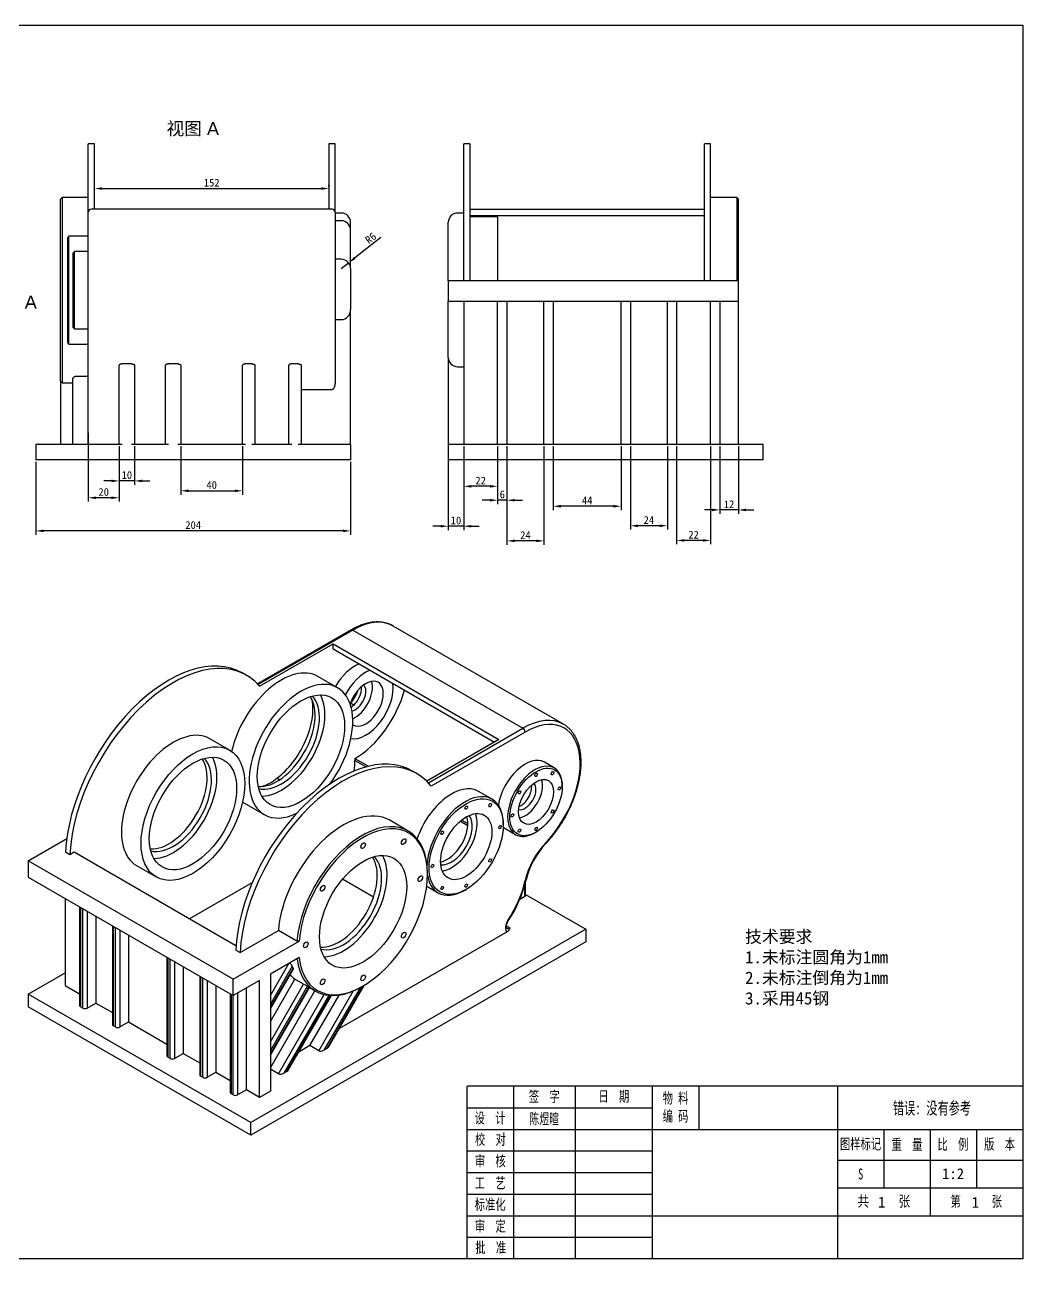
# Model space of a CAD drawing. Header units: millimetres. Extents: x 0 to 584, y 0 to 410.
# Drawn here: x 260.8 to 584, y 0 to 410 of the extents above; entities that cross this region are included whole.
import ezdxf
from ezdxf import colors
from ezdxf.entities.mleader import LeaderData, LeaderLine
from ezdxf.enums import TextEntityAlignment as Align
from ezdxf.math import Vec2, Vec3

# ---------------------------------------------------------------- set-up
doc = ezdxf.new("R2010")
doc.units = ezdxf.units.MM
for name, color, linetype in [('Default', 7, 'Continuous'), ('图框', 7, 'Continuous'), ('齿轮箱', 7, 'Continuous')]:
    doc.layers.add(name, color=color, linetype=linetype)
doc.styles.add('SEACAD_Arial', font='arial.ttf')
doc.dimstyles.new('ISO-25', dxfattribs={"dimtxt": 2.5, "dimasz": 2.5, "dimexe": 1.25, "dimexo": 0.625, "dimtad": 1, "dimlfac": 2, "dimtxsty": 'Standard', "dimcen": 2.5, "dimadec": 0, "dimazin": 0, "dimtfac": 1, "dimtmove": 0, "dimatfit": 3, "dimfxl": 1, "dimarcsym": 0})

# ---------------------------------------------------------------- blocks, each defined once
blk = doc.blocks.new('SE1')
at = {"color": 7, "linetype": 'Continuous', "style": 'SEACAD_Arial'}
blk.add_text('A', height=4.2, dxfattribs=at).set_placement((260.59, 322.32), align=Align.TOP_LEFT)
blk = doc.blocks.new('SEANNOT_GROUP')
at = {"linetype": 'Continuous'}
blk.add_hatch(color=7, dxfattribs=at).paths.add_polyline_path([(244.29, 321.53), (237.29, 320.36), (244.29, 319.19)])
at = {"color": 7, "linetype": 'Continuous'}
blk.add_lwpolyline([(258.29, 320.36), (237.29, 320.36)], dxfattribs=at)
blk = doc.blocks.new('SE')
at = {"layer": 'Default'}
for name in ['SEANNOT_GROUP', 'SE1']:
    blk.add_blockref(name, (0, 0), dxfattribs=at)
blk = doc.blocks.new('SE9')
at = {"layer": '齿轮箱', "color": 7, "linetype": 'Continuous'}
for p, q in [((402.85, 327.11), (402.85, 371.61)), ((404.85, 371.61), (402.85, 371.61)), ((404.85, 371.61), (404.85, 327.11)), ((480.85, 327.11), (480.85, 371.61)), ((482.85, 371.61), (480.85, 371.61)), ((482.85, 327.11), (482.85, 371.61)), ((491.35, 354.11), (482.85, 354.11)), ((491.35, 354.11), (491.35, 327.11)), ((491.85, 353.61), (491.35, 354.11)), ((491.85, 327.11), (491.85, 353.61)), ((402.85, 349.11), (400.85, 349.11)), ((404.85, 350.36), (480.85, 350.36)), ((397.85, 327.11), (397.85, 346.11)), ((404.85, 348.36), (480.85, 348.36)), ((413.85, 347.86), (404.85, 347.86)), ((413.85, 347.86), (413.85, 327.11)), ((491.85, 327.11), (397.85, 327.11)), ((397.85, 327.11), (397.85, 320.55)), ((491.85, 320.55), (491.85, 327.11)), ((397.85, 320.55), (491.85, 320.55)), ((397.85, 302.32), (397.85, 320.55)), ((402.85, 320.55), (402.85, 274.11)), ((413.85, 274.11), (413.85, 320.55)), ((416.85, 320.55), (416.85, 274.11)), ((428.85, 274.11), (428.85, 320.55)), ((431.85, 320.55), (431.85, 274.11)), ((453.85, 274.11), (453.85, 320.55)), ((456.85, 320.55), (456.85, 274.11)), ((468.85, 274.11), (468.85, 320.55)), ((471.85, 320.55), (471.85, 274.11)), ((482.85, 274.11), (482.85, 320.55)), ((485.85, 320.55), (485.85, 274.11)), ((491.85, 274.11), (491.85, 320.55)), ((397.85, 302.32), (397.85, 274.11)), ((400.85, 299.29), (402.85, 299.29)), ((499.85, 274.11), (397.85, 274.11)), ((397.85, 274.11), (397.85, 269.11)), ((499.85, 269.11), (499.85, 274.11)), ((499.85, 269.11), (397.85, 269.11))]:
    blk.add_line(p, q, dxfattribs=at)
blk.add_arc((400.85, 346.11), 3, 90, 180, dxfattribs=at)
blk.add_open_spline([(397.85, 302.32), (397.85, 301.52), (398.17, 300.74), (399.28, 299.62), (400.06, 299.29), (400.85, 299.29)], degree=3, knots=[0, 0, 0, 0, 0.5, 0.5, 1, 1, 1, 1], dxfattribs=at)
blk = doc.blocks.new('SE10')
at = {"layer": '齿轮箱', "color": 7, "linetype": 'Continuous'}
for p, q in [((281.18, 349.36), (281.18, 371.61)), ((283.18, 371.61), (281.18, 371.61)), ((283.18, 350.36), (283.18, 371.61)), ((359.18, 371.61), (359.18, 350.36)), ((361.18, 371.61), (359.18, 371.61)), ((361.18, 349.36), (361.18, 371.61)), ((272.68, 354.11), (272.18, 353.61)), ((272.18, 294.61), (272.18, 353.61)), ((272.68, 354.11), (272.68, 294.11)), ((281.18, 354.11), (272.68, 354.11)), ((281.18, 300.68), (281.18, 349.36)), ((360.18, 350.36), (282.18, 350.36)), ((361.18, 349.36), (361.18, 301.1)), ((363.18, 349.11), (361.18, 349.11)), ((363.18, 346.61), (361.18, 346.61)), ((366.18, 343.61), (366.18, 346.11)), ((274.93, 341.61), (274.43, 341.11)), ((274.43, 341.11), (274.43, 307.11)), ((274.93, 306.61), (274.93, 341.61)), ((281.18, 341.61), (274.93, 341.61)), ((366.18, 331.11), (366.18, 343.61)), ((276.68, 336.61), (276.18, 336.11)), ((276.68, 311.61), (276.68, 336.61)), ((281.18, 336.61), (276.68, 336.61)), ((276.18, 336.11), (276.18, 312.11)), ((363.18, 334.11), (361.18, 334.11)), ((366.18, 331.11), (366.18, 317.79)), ((366.18, 274.11), (366.18, 317.79)), ((276.18, 312.11), (276.68, 311.61)), ((276.68, 311.61), (281.18, 311.61)), ((361.18, 314.57), (363.18, 314.57)), ((274.43, 307.11), (274.93, 306.61)), ((274.93, 306.61), (281.18, 306.61)), ((281.18, 290.35), (281.18, 300.68)), ((291.18, 274.11), (291.18, 299.77)), ((292.12, 300.19), (292.18, 300.19)), ((295.18, 300.19), (292.18, 300.19)), ((295.18, 300.19), (295.24, 300.19)), ((296.18, 299.77), (296.18, 274.11)), ((306.18, 274.11), (306.18, 299.77)), ((307.12, 300.19), (307.18, 300.19)), ((310.18, 300.19), (307.18, 300.19)), ((310.18, 300.19), (310.24, 300.19)), ((311.18, 299.77), (311.18, 274.11)), ((331.18, 274.11), (331.18, 299.77)), ((332.12, 300.19), (332.18, 300.19)), ((334.18, 300.19), (332.18, 300.19)), ((334.18, 300.19), (334.24, 300.19)), ((335.18, 299.77), (335.18, 274.11)), ((346.18, 274.11), (346.18, 299.77)), ((347.12, 300.19), (347.18, 300.19)), ((349.18, 300.19), (347.18, 300.19)), ((349.18, 300.19), (349.24, 300.19)), ((350.18, 299.7), (350.18, 274.11)), ((361.18, 301.1), (361.18, 294.27)), ((276.18, 274.11), (276.18, 295.43)), ((277.18, 296.19), (281.18, 296.19)), ((272.18, 294.61), (272.18, 274.11)), ((272.18, 294.61), (272.68, 294.11)), ((272.68, 294.11), (276.18, 294.11)), ((350.18, 291.91), (360.18, 291.91)), ((281.18, 278.44), (281.18, 290.35)), ((281.18, 274.11), (281.18, 278.44)), ((292.18, 274.11), (264.18, 274.11)), ((264.18, 274.11), (264.18, 269.11)), ((307.18, 274.11), (295.18, 274.11)), ((332.18, 274.11), (310.18, 274.11)), ((347.18, 274.11), (334.18, 274.11)), ((366.18, 274.11), (349.18, 274.11)), ((366.18, 274.11), (366.18, 269.11)), ((366.18, 269.11), (264.18, 269.11))]:
    blk.add_line(p, q, dxfattribs=at)
for centre, radius, start, end in [((282.18, 349.36), 1, 90, 180), ((360.18, 349.36), 1, 0, 90), ((363.18, 346.11), 3, 0, 90), ((363.18, 343.61), 3, 0, 90), ((363.18, 331.11), 3, 0, 90)]:
    blk.add_arc(centre, radius, start, end, dxfattribs=at)
for points, knots in [([(363.18, 314.57), (363.99, 314.57), (364.8, 314.94), (365.89, 316.15), (366.18, 316.98), (366.18, 317.79)], [0, 0, 0, 0, 0.5, 0.5, 1, 1, 1, 1]), ([(292.12, 300.19), (292.05, 300.19), (291.99, 300.19), (291.86, 300.17), (291.8, 300.16), (291.69, 300.14), (291.63, 300.12), (291.53, 300.09), (291.48, 300.07), (291.36, 300.01), (291.29, 299.96), (291.23, 299.89), (291.21, 299.86), (291.19, 299.81), (291.18, 299.79), (291.18, 299.77)], [0, 0, 0, 0, 0.125, 0.125, 0.25, 0.25, 0.375, 0.375, 0.5, 0.5, 0.75, 0.75, 0.875, 0.875, 1, 1, 1, 1]), ([(295.24, 300.19), (295.31, 300.19), (295.37, 300.19), (295.5, 300.17), (295.56, 300.16), (295.68, 300.14), (295.73, 300.12), (295.83, 300.09), (295.88, 300.07), (296.01, 300.01), (296.07, 299.96), (296.16, 299.87), (296.18, 299.82), (296.18, 299.77)], [0, 0, 0, 0, 0.125, 0.125, 0.25, 0.25, 0.375, 0.375, 0.5, 0.5, 0.75, 0.75, 1, 1, 1, 1]), ([(307.12, 300.19), (307.05, 300.19), (306.99, 300.19), (306.86, 300.17), (306.8, 300.16), (306.69, 300.14), (306.63, 300.12), (306.53, 300.09), (306.48, 300.07), (306.36, 300.01), (306.29, 299.96), (306.2, 299.87), (306.18, 299.82), (306.18, 299.77)], [0, 0, 0, 0, 0.125, 0.125, 0.25, 0.25, 0.375, 0.375, 0.5, 0.5, 0.75, 0.75, 1, 1, 1, 1]), ([(310.24, 300.19), (310.31, 300.19), (310.37, 300.19), (310.5, 300.17), (310.56, 300.16), (310.68, 300.14), (310.73, 300.12), (310.83, 300.09), (310.88, 300.07), (311.01, 300.01), (311.07, 299.96), (311.16, 299.87), (311.18, 299.82), (311.18, 299.77)], [0, 0, 0, 0, 0.125, 0.125, 0.25, 0.25, 0.375, 0.375, 0.5, 0.5, 0.75, 0.75, 1, 1, 1, 1]), ([(332.12, 300.19), (332.05, 300.19), (331.99, 300.19), (331.86, 300.17), (331.8, 300.16), (331.69, 300.14), (331.63, 300.12), (331.53, 300.09), (331.48, 300.07), (331.36, 300.01), (331.29, 299.96), (331.2, 299.87), (331.18, 299.82), (331.18, 299.77)], [0, 0, 0, 0, 0.125, 0.125, 0.25, 0.25, 0.375, 0.375, 0.5, 0.5, 0.75, 0.75, 1, 1, 1, 1]), ([(334.24, 300.19), (334.31, 300.19), (334.37, 300.19), (334.5, 300.17), (334.56, 300.16), (334.68, 300.14), (334.73, 300.12), (334.83, 300.09), (334.88, 300.07), (335.01, 300.01), (335.07, 299.96), (335.16, 299.87), (335.18, 299.82), (335.18, 299.77)], [0, 0, 0, 0, 0.125, 0.125, 0.25, 0.25, 0.375, 0.375, 0.5, 0.5, 0.75, 0.75, 1, 1, 1, 1]), ([(347.12, 300.19), (347.05, 300.19), (346.99, 300.19), (346.86, 300.17), (346.8, 300.16), (346.69, 300.14), (346.63, 300.12), (346.53, 300.09), (346.48, 300.07), (346.36, 300.01), (346.29, 299.96), (346.23, 299.89), (346.21, 299.86), (346.19, 299.81), (346.18, 299.79), (346.18, 299.77)], [0, 0, 0, 0, 0.125, 0.125, 0.25, 0.25, 0.375, 0.375, 0.5, 0.5, 0.75, 0.75, 0.875, 0.875, 1, 1, 1, 1]), ([(349.24, 300.19), (349.31, 300.19), (349.37, 300.19), (349.5, 300.17), (349.57, 300.16), (349.74, 300.12), (349.85, 300.08), (350.01, 299.99), (350.08, 299.94), (350.14, 299.85), (350.16, 299.82), (350.18, 299.76), (350.18, 299.73), (350.18, 299.7)], [0, 0, 0, 0, 0.125, 0.125, 0.25, 0.25, 0.5, 0.5, 0.75, 0.75, 0.875, 0.875, 1, 1, 1, 1]), ([(276.18, 295.43), (276.18, 295.49), (276.2, 295.56), (276.26, 295.7), (276.31, 295.77), (276.41, 295.88), (276.45, 295.91), (276.54, 295.98), (276.59, 296.02), (276.71, 296.08), (276.78, 296.12), (276.92, 296.15), (276.96, 296.17), (277.07, 296.18), (277.12, 296.19), (277.18, 296.19)], [0, 0, 0, 0, 0.25, 0.25, 0.5, 0.5, 0.625, 0.625, 0.75, 0.75, 0.875, 0.875, 0.9375, 0.9375, 1, 1, 1, 1]), ([(361.18, 294.27), (361.18, 294.04), (361.16, 293.82), (361.1, 293.37), (361.05, 293.15), (360.95, 292.83), (360.91, 292.72), (360.82, 292.51), (360.77, 292.41), (360.68, 292.26), (360.64, 292.22), (360.57, 292.13), (360.53, 292.08), (360.45, 292.01), (360.4, 291.97), (360.3, 291.93), (360.24, 291.91), (360.18, 291.91)], [0, 0, 0, 0, 0.25, 0.25, 0.5, 0.5, 0.625, 0.625, 0.75, 0.75, 0.8125, 0.8125, 0.875, 0.875, 0.9375, 0.9375, 1, 1, 1, 1])]:
    blk.add_open_spline(points, degree=3, knots=knots, dxfattribs=at)
blk = doc.blocks.new('SE12')
at = {"layer": '齿轮箱', "color": 7, "linetype": 'Continuous'}
for p, q in [((366.39, 213.95), (336.03, 196.43)), ((366.89, 213.9), (336.24, 196.21)), ((366.89, 213.9), (422.04, 182.06)), ((435.17, 183.36), (380.01, 215.2)), ((336.72, 195.67), (360.52, 209.41)), ((360.52, 207.78), (360.52, 209.41)), ((360.52, 209.41), (414.27, 178.39)), ((360.52, 207.78), (412.85, 177.57)), ((332.48, 199.21), (331.07, 200.03)), ((361.97, 195.18), (355.61, 198.85)), ((367.21, 189.57), (366.18, 190.17)), ((391.39, 164.37), (422.04, 182.06)), ((422.75, 180.84), (392.33, 163.27)), ((326.97, 174.97), (320.6, 178.64)), ((414.27, 178.39), (390.89, 164.89)), ((367.6, 172.26), (367.6, 171.65)), ((367.6, 172.26), (371.97, 169.74)), ((367.6, 171.65), (371.23, 169.55)), ((376.79, 170.5), (376.61, 170.39)), ((376.79, 170.5), (376.95, 170.4)), ((387.63, 167.37), (386.22, 168.19)), ((432.18, 169.21), (429, 171.05)), ((343.16, 165.33), (342.32, 165.82)), ((338.26, 163.26), (338.07, 163.37)), ((412.05, 159.05), (407.64, 161.6)), ((434.77, 163.08), (434.77, 163.49)), ((331.86, 157.72), (338.22, 154.04)), ((384.89, 148.74), (378.88, 152.21)), ((401.76, 151.93), (404.17, 150.54)), ((402.2, 152.29), (404.19, 151.14)), ((403.97, 152.96), (403.54, 153.21)), ((403.72, 153.31), (403.9, 153.21)), ((415.68, 150.63), (415.68, 151.03)), ((416.5, 149.39), (419.68, 147.56)), ((425.93, 148.18), (426.29, 148.38)), ((261.71, 139.09), (274.21, 146.31)), ((273.79, 141.99), (275.21, 141.17)), ((275.21, 141.17), (276.56, 141.95)), ((276.56, 141.95), (329.05, 111.64)), ((328.17, 100.72), (261.71, 139.09)), ((261.71, 139.09), (261.71, 133.74)), ((296.85, 137.51), (303.22, 133.83)), ((261.71, 133.74), (328.17, 95.36)), ((334.36, 132.05), (314.03, 120.31)), ((373.64, 127.34), (363.6, 133.13)), ((391.11, 134.6), (391.11, 135.01)), ((422.62, 127.49), (422.62, 131.21)), ((422.92, 127.89), (422.92, 132.32)), ((390.87, 130.86), (394.55, 128.73)), ((403.3, 129.6), (403.66, 129.81)), ((422.62, 127.49), (421.02, 126.56)), ((422.92, 128.13), (442.42, 116.87)), ((273.73, 126.8), (273.73, 98.68)), ((278.38, 124.11), (278.38, 92.14)), ((278.68, 123.94), (278.68, 91.74)), ((279.38, 91.33), (279.38, 123.53)), ((280.8, 122.71), (280.8, 91.33)), ((283.63, 121.08), (283.63, 92.96)), ((288.99, 117.98), (288.99, 86.02)), ((289.28, 117.81), (289.28, 85.61)), ((289.99, 85.2), (289.99, 117.41)), ((291.41, 116.59), (291.41, 85.2)), ((294.23, 114.96), (294.23, 86.84)), ((330.36, 109.33), (342.78, 116.5)), ((442.42, 116.87), (333.83, 54.18)), ((348.79, 113.03), (342.78, 116.5)), ((416.91, 116.02), (362.42, 84.56)), ((416.68, 117.98), (417.78, 117.34)), ((442.42, 116.87), (442.42, 112.79)), ((328.17, 100.72), (349.5, 113.03)), ((442.42, 112.79), (333.83, 50.1)), ((349.5, 113.03), (348.79, 113.03)), ((306.67, 107.78), (306.67, 75.81)), ((306.96, 107.61), (306.96, 75.41)), ((307.67, 75), (307.67, 107.2)), ((328.95, 110.15), (330.36, 109.33)), ((349.54, 107.7), (340.2, 102.3)), ((261.71, 95.82), (273.73, 102.76)), ((309.08, 106.38), (309.08, 75)), ((311.91, 104.75), (311.91, 76.63)), ((340.2, 95.42), (346.16, 105.74)), ((347.27, 104.89), (340.2, 92.63)), ((340.2, 91.47), (347.53, 104.18)), ((340.2, 91.11), (347.57, 103.87)), ((273.73, 98.68), (278.38, 95.99)), ((317.28, 101.65), (317.28, 69.69)), ((317.57, 101.48), (317.57, 69.28)), ((318.28, 68.87), (318.28, 101.08)), ((319.69, 100.26), (319.69, 68.87)), ((322.52, 98.63), (322.52, 70.51)), ((328.17, 95.36), (328.17, 100.72)), ((336.66, 100.26), (328.17, 95.36)), ((336.66, 62.34), (336.66, 100.26)), ((340.2, 101.95), (340.5, 102.48)), ((340.2, 102.3), (340.2, 64.38)), ((340.2, 86.94), (348.15, 100.72)), ((340.2, 80.4), (350.98, 99.09)), ((350.98, 99.09), (348.15, 100.72)), ((358.56, 78.25), (370.23, 98.46)), ((359.01, 78.66), (370.55, 98.65)), ((369.89, 98.27), (370.25, 98.47)), ((333.83, 54.18), (261.71, 95.82)), ((261.71, 95.82), (261.71, 91.74)), ((327.17, 95.94), (327.17, 63.98)), ((327.47, 95.77), (327.47, 63.57)), ((328.17, 63.16), (328.17, 95.36)), ((329.59, 96.18), (329.59, 63.16)), ((332.42, 64.79), (332.42, 97.81)), ((352.17, 98.36), (340.2, 77.62)), ((340.2, 76.46), (352.67, 98.07)), ((340.2, 76.1), (352.83, 97.98)), ((340.2, 71.93), (354.63, 96.93)), ((342.86, 70), (357.68, 95.68)), ((359.15, 95.44), (344.56, 70.17)), ((345.56, 70.75), (359.79, 95.39)), ((346.01, 71.16), (360, 95.38)), ((352.42, 98.21), (354.89, 96.78)), ((353.03, 79.14), (362.49, 95.53)), ((355.86, 77.51), (367.01, 96.83)), ((369.24, 97.9), (357.56, 77.68)), ((333.83, 50.1), (261.71, 91.74)), ((279.38, 91.33), (278.68, 91.74)), ((280.8, 91.33), (283.63, 92.96)), ((283.63, 92.96), (288.99, 89.86)), ((291.41, 85.2), (294.23, 86.84)), ((294.23, 86.84), (306.67, 79.66)), ((289.99, 85.2), (289.28, 85.61)), ((353.03, 79.14), (349.42, 77.06)), ((355.86, 77.51), (353.03, 79.14)), ((358.56, 78.25), (357.56, 77.68)), ((307.67, 75), (306.96, 75.41)), ((309.08, 75), (311.91, 76.63)), ((311.91, 76.63), (317.28, 73.53)), ((319.69, 68.87), (322.52, 70.51)), ((322.52, 70.51), (327.17, 67.82)), ((342.86, 70), (340.2, 71.54)), ((345.56, 70.75), (344.56, 70.17)), ((318.28, 68.87), (317.57, 69.28)), ((328.17, 63.16), (327.47, 63.57)), ((332.42, 64.79), (329.59, 63.16)), ((336.66, 62.34), (332.42, 64.79)), ((340.2, 64.38), (336.66, 62.34)), ((333.83, 50.1), (333.83, 54.18))]:
    blk.add_line(p, q, dxfattribs=at)
for centre, radius, start, end in [((448.06, 126.94), 25.71, 136.4709, 166.7025), ((383.72, 141.99), 40.37, 326.2444, 346.92), ((345, 103.99), 2.45, 21.5312, 52.6577), ((329.4, 62.34), 42.61, 57.6917, 59.5665), ((357.42, 106.87), 10, 238.3462, 240)]:
    blk.add_arc(centre, radius, start, end, dxfattribs=at)
for centre, major_axis, ratio, start_param, end_param in [((366.89, 213.09), (0.5, -0.866), 0.57735, 2.356194, 3.141593), ((366.89, 192.47), (-13.12, -22.73), 0.57735, 3.141593, 3.926991), ((307.32, 158.89), (-23.75, -41.14), 0.57735, 3.141593, 5.434587), ((308.73, 158.08), (-23.75, -41.14), 0.57735, 2.941713, 5.434587), ((343.73, 178.29), (-11.88, -20.57), 0.57735, 3.141593, 5.207863), ((367.6, 192.06), (6.25, 10.83), 0.57735, 0.633261, 1.579985), ((350.1, 174.61), (-11.88, -20.57), 0.57735, 1.378974, 6.283185), ((371.13, 190.02), (6.25, 10.83), 0.57735, 0.633261, 1.636253), ((371.13, 190.02), (-4, -6.93), 0.57735, 0, 5.048638), ((367.6, 192.06), (-4, -6.93), 0.57735, 0.657055, 2.683831), ((343.73, 178.29), (-10, -17.32), 0.57735, 0.323828, 2.817765), ((364.06, 194.1), (-3.5, -6.06), 0.57735, 1.228309, 1.935047), ((371.13, 190.02), (6.25, 10.83), 0.57735, 3.343441, 5.649924), ((366.18, 192.88), (2.5, 4.33), 0.57735, 3.972656, 5.644687), ((367.6, 192.06), (-2.5, -4.33), 0.57735, 0.507242, 2.985395), ((367.6, 192.06), (-12.12, -21), 0.57735, 0.785398, 1.999307), ((342.32, 179.1), (-8.75, -15.16), 0.57735, 0.275764, 2.865829), ((343.73, 178.29), (-8.75, -15.16), 0.57735, 0.153812, 2.98778), ((340.2, 180.33), (-9.75, -16.89), 0.57735, 0.939858, 2.552008), ((364.06, 194.1), (-3.5, -6.06), 0.57735, 1.206546, 1.228309), ((422.04, 160.63), (-13.13, -22.73), 0.57735, 3.148262, 3.926991), ((422.75, 160.22), (-12.63, -21.87), 0.57735, 1.167575, 3.926991), ((308.73, 158.08), (11.88, 20.57), 0.57735, 0, 3.141593), ((371.13, 190.02), (-4, -6.93), 0.57735, 6.214241, 6.283185), ((422.04, 181.24), (0.5, -0.866), 0.57735, 0.785398, 2.356194), ((422.04, 160.63), (-13.13, -22.73), 0.57735, 3.141593, 3.148262), ((308.73, 158.08), (-8.75, -15.16), 0.57735, 0.153812, 2.98778), ((308.73, 158.08), (-10, -17.32), 0.57735, 0.323828, 2.817765), ((362.47, 127.05), (-23.75, -41.14), 0.57735, 3.141593, 5.434587), ((363.88, 126.23), (-23.75, -41.14), 0.57735, 2.916658, 5.434587), ((422.75, 160.22), (-6.25, -10.83), 0.57735, 3.141593, 5.306708), ((307.32, 158.89), (-8.75, -15.16), 0.57735, 0.275764, 2.865829), ((349.92, 161.44), (-12.5, -21.65), 0.57735, -4.087996, -3.926991), ((425.93, 158.38), (-6.25, -10.83), 0.57735, 2.356194, 6.283185), ((340.2, 180.33), (-9.75, -16.89), 0.57735, 0.630939, 0.939858), ((422.75, 160.22), (2.5, 4.33), 0.57735, 3.297791, 6.126987), ((422.75, 160.22), (-4, -6.93), 0.57735, 0.457762, 2.683831), ((340.2, 180.33), (-9.75, -16.89), 0.57735, 0.589584, 0.630939), ((398.89, 146.44), (-8.75, -15.16), 0.57735, 3.141593, 5.044164), ((403.3, 143.89), (-8.75, -15.16), 0.57735, 2.356194, 5.426166), ((421.34, 161.04), (2.5, 4.33), 0.57735, 3.780091, 5.644687), ((343.73, 178.29), (-11.88, -20.57), 0.57735, 6.225049, 6.283185), ((350.1, 174.61), (-11.88, -20.57), 0.57735, 0, 0.702795), ((363.88, 126.23), (-15, -25.98), 0.57735, 3.141593, 5.39762), ((369.89, 122.76), (15, 25.98), 0.57735, -0.785398, 2.256027), ((370.25, 122.56), (14.75, 25.55), 0.57735, 2.477193, 8.537509), ((397.47, 147.26), (4.75, 8.23), 0.57735, 3.606033, 5.818745), ((398.89, 146.44), (-4.75, -8.23), 0.57735, 0.241134, 2.900459), ((398.89, 146.44), (5.87, 10.18), 0.57735, 3.559896, 5.864882), ((422.75, 160.22), (-6.25, -10.83), 0.57735, 6.1392, 6.283185), ((425.93, 158.38), (-6.25, -10.83), 0.57735, 0, 0.785398), ((433.63, 135.25), (-8, -13.86), 0.57735, 4.309168, 5.212057), ((428.7, 145.34), (-0.721, 0.693), 0.32038, 3.141124, 3.796992), ((362.47, 127.05), (8.75, 15.16), 0.57735, 3.417357, 6.007421), ((363.88, 126.23), (8.75, 15.16), 0.57735, 3.295405, 6.129373), ((363.88, 126.23), (10, 17.32), 0.57735, 3.465421, 5.959357), ((403.3, 143.89), (-8.75, -15.16), 0.57735, 5.666804, 6.283185), ((406.49, 128.79), (-12, -20.78), 0.57735, 1.465024, 2.070465), ((422.07, 133.07), (-0.976, 0.217), 0.391212, 2.463448, 3.142221), ((403.3, 143.89), (-8.75, -15.16), 0.57735, 0, 0.785398), ((421.92, 127.89), (-1, 0), 0.57735, 2.356194, 3.141593), ((418.49, 118.57), (-1.5, -2.6), 0.57735, 4.606617, 6.227515), ((416.45, 120.11), (-0.834, 0.552), 0.086202, 3.141287, 3.759717), ((417.78, 118.98), (1, 1.73), 0.57735, 3.135013, 3.926991), ((369.89, 122.76), (15, 25.98), 0.57735, 2.49197, 3.926991), ((367.42, 124.19), (-15, -25.98), 0.57735, -0.466765, -0.429775), ((363.88, 126.23), (-15, -25.98), 0.57735, 6.11198, 6.233164), ((279.38, 92.14), (1, 0), 0.57735, 3.141593, 3.926991), ((280.09, 91.74), (1, 0), 0.57735, 3.926991, 5.497787), ((289.99, 86.02), (1, 0), 0.57735, 3.141593, 3.926991), ((290.7, 85.61), (1, 0), 0.57735, 3.926991, 5.497787), ((357.86, 78.66), (-1.21, -0.33), 0.517638, 2.048455, 2.663934), ((307.67, 75.81), (1, 0), 0.57735, 3.141593, 3.926991), ((308.38, 75.41), (1, 0), 0.57735, 3.926991, 5.497787), ((356.86, 78.09), (1.21, 0.33), 0.517638, 3.619251, 5.190047), ((343.86, 70.58), (1.21, 0.33), 0.517638, 3.619251, 5.190047), ((344.86, 71.16), (-1.21, -0.33), 0.517638, 2.048455, 2.663934), ((318.28, 69.69), (1, 0), 0.57735, 3.141593, 3.926991), ((318.98, 69.28), (1, 0), 0.57735, 3.926991, 5.497787), ((328.17, 63.98), (1, 0), 0.57735, 3.141593, 3.926991), ((328.88, 63.57), (1, 0), 0.57735, 3.926991, 5.497787)]:
    blk.add_ellipse(centre, major_axis=major_axis, ratio=ratio, start_param=start_param, end_param=end_param, dxfattribs=at)
for centre, major_axis in [((350.1, 174.61), (-10, -17.32)), ((315.09, 154.4), (-11.88, -20.57)), ((315.09, 154.4), (-10, -17.32)), ((426.29, 158.18), (6, 10.39)), ((431.66, 167.49), (-0.307, -0.532)), ((426.29, 158.18), (-4, -6.93)), ((426.29, 166.96), (-0.307, -0.532)), ((403.66, 143.69), (8.5, 14.72)), ((420.91, 161.28), (-0.307, -0.532)), ((433.89, 162.57), (-0.307, -0.532)), ((403.66, 156.34), (-0.307, -0.532)), ((411.41, 157.11), (-0.307, -0.532)), ((403.66, 143.69), (-5.87, -10.18)), ((418.68, 153.79), (-0.307, -0.532)), ((431.66, 155.08), (-0.307, -0.532)), ((395.91, 148.16), (-0.307, -0.532)), ((414.62, 150.01), (-0.307, -0.532)), ((420.91, 148.87), (-0.307, -0.532)), ((426.29, 149.4), (-0.307, -0.532)), ((370.25, 143.99), (-0.517, -0.895)), ((383.37, 145.29), (-0.517, -0.895)), ((370.25, 122.56), (-10, -17.32)), ((411.41, 139.21), (-0.307, -0.532)), ((392.7, 137.36), (-0.307, -0.532)), ((388.81, 133.28), (-0.517, -0.895)), ((403.66, 131.03), (-0.307, -0.532)), ((357.12, 130.14), (-0.517, -0.895)), ((395.91, 130.26), (-0.307, -0.532)), ((383.37, 114.98), (-0.517, -0.895)), ((351.69, 111.84), (-0.517, -0.895)), ((357.12, 99.83), (-0.517, -0.895)), ((370.25, 101.13), (-0.517, -0.895))]:
    blk.add_ellipse(centre, major_axis=major_axis, ratio=0.57735, dxfattribs=at)
for points, knots in [([(380.08, 215.15), (380, 215.21), (379.63, 215.45), (378.82, 215.8), (377.74, 216.17), (376.59, 216.42), (375.39, 216.53), (374.14, 216.52), (372.86, 216.38), (371.54, 216.11), (370.19, 215.72), (368.84, 215.2), (367.54, 214.6), (366.78, 214.18), (366.39, 213.95)], [0, 0, 0, 0, 0.020514, 0.109609, 0.198696, 0.288019, 0.377799, 0.468166, 0.559146, 0.65068, 0.742654, 0.834942, 0.927424, 1, 1, 1, 1]), ([(429.42, 144.65), (429.67, 144.91), (430.26, 145.54), (431.31, 146.74), (432.46, 148.19), (433.57, 149.72), (434.62, 151.3), (435.61, 152.94), (436.52, 154.61), (437.36, 156.32), (438.12, 158.04), (438.79, 159.78), (439.38, 161.53), (439.87, 163.27), (440.27, 165), (440.58, 166.71), (440.79, 168.38), (440.9, 170.02), (440.91, 171.61), (440.81, 173.15), (440.62, 174.62), (440.32, 176.02), (439.92, 177.33), (439.42, 178.56), (438.83, 179.7), (438.14, 180.72), (437.37, 181.64), (436.52, 182.44), (435.73, 183.04), (435.25, 183.3), (435.06, 183.4)], [0, 0, 0, 0, 0.019577, 0.056659, 0.09373, 0.130787, 0.167835, 0.204878, 0.241921, 0.278968, 0.316021, 0.353086, 0.390167, 0.427269, 0.464395, 0.501549, 0.538735, 0.575951, 0.613197, 0.650467, 0.687745, 0.725004, 0.762206, 0.799304, 0.836241, 0.872961, 0.909426, 0.945628, 0.981602, 1, 1, 1, 1]), ([(416.78, 117.25), (416.78, 117.24), (416.78, 117.24), (416.72, 117.34), (416.66, 117.56), (416.66, 117.91), (416.73, 118.33), (416.87, 118.79), (417.07, 119.22), (417.22, 119.45), (417.28, 119.56)], [0, 0, 0, 0, 0.143632, 0.266773, 0.397604, 0.523069, 0.65016, 0.780616, 0.913807, 1, 1, 1, 1]), ([(417.78, 117.34), (417.71, 117.11), (417.64, 116.87), (417.49, 116.59), (417.45, 116.53), (417.37, 116.42), (417.33, 116.37), (417.18, 116.21), (417.06, 116.11), (416.91, 116.02)], [0, 0, 0, 0, 0.5, 0.5, 0.625, 0.625, 0.75, 0.75, 1, 1, 1, 1]), ([(347.53, 104.18), (347.57, 104.1), (347.58, 104.02), (347.58, 103.92), (347.58, 103.89), (347.56, 103.87)], [0, 0, 0, 0, 0.25, 0.25, 0.4060069, 0.4060069, 0.4060069, 0.4060069])]:
    blk.add_open_spline(points, degree=3, knots=knots, dxfattribs=at)
blk = doc.blocks.new('_DOT')
at = {"color": 0}
blk.add_line((0, 0), (-1, 0), dxfattribs=at)
at = {"color": 0, "const_width": 0.333}
blk.add_lwpolyline([(-0.1665, 0, 1), (0.1665, 0, 1)], format="xyb", close=True, dxfattribs=at)
blk = doc.blocks.new('*D61')
at = {"color": 0, "lineweight": -2, "transparency": 16777216}
for p, q in [((283.18, 357.7), (283.18, 358.32)), ((285.68, 357.07), (356.68, 357.07)), ((359.18, 357.7), (359.18, 358.32))]:
    blk.add_line(p, q, dxfattribs=at)
at = {"color": 0, "transparency": 16777216}
for points in [[(285.68, 357.49), (285.68, 356.66), (283.18, 357.07)], [(356.68, 357.49), (356.68, 356.66), (359.18, 357.07)]]:
    blk.add_solid(points, dxfattribs=at)
at = {"layer": 'Defpoints', "color": 0, "transparency": 16777216}
for p in [(283.18, 357.07), (359.18, 357.07), (359.18, 357.07)]:
    blk.add_point(p, dxfattribs=at)
at = {"color": 0, "transparency": 16777216, "insert": (321.18, 358.95), "char_height": 2.5, "attachment_point": 5}
blk.add_mtext('152', dxfattribs=at)
blk = doc.blocks.new('*D74')
at = {"color": 0, "lineweight": -2, "transparency": 16777216}
for p, q in [((281.18, 277.82), (281.18, 255.55)), ((291.18, 273.48), (291.18, 255.55)), ((288.68, 256.8), (283.68, 256.8))]:
    blk.add_line(p, q, dxfattribs=at)
at = {"color": 0, "transparency": 16777216}
for points in [[(283.68, 257.21), (283.68, 256.38), (281.18, 256.8)], [(288.68, 257.21), (288.68, 256.38), (291.18, 256.8)]]:
    blk.add_solid(points, dxfattribs=at)
at = {"layer": 'Defpoints', "color": 0, "transparency": 16777216}
for p in [(281.18, 278.44), (291.18, 274.11), (281.18, 256.8)]:
    blk.add_point(p, dxfattribs=at)
at = {"color": 0, "transparency": 16777216, "insert": (286.18, 258.67), "char_height": 2.5, "attachment_point": 5}
blk.add_mtext('20', dxfattribs=at)
blk = doc.blocks.new('*D75')
at = {"color": 0, "lineweight": -2, "transparency": 16777216}
for p, q in [((291.18, 273.48), (291.18, 261.01)), ((296.18, 273.48), (296.18, 261.01)), ((288.68, 262.26), (286.18, 262.26)), ((296.18, 262.26), (291.18, 262.26)), ((298.68, 262.26), (301.18, 262.26))]:
    blk.add_line(p, q, dxfattribs=at)
at = {"color": 0, "transparency": 16777216}
for points in [[(288.68, 262.68), (288.68, 261.85), (291.18, 262.26)], [(298.68, 262.68), (298.68, 261.85), (296.18, 262.26)]]:
    blk.add_solid(points, dxfattribs=at)
at = {"layer": 'Defpoints', "color": 0, "transparency": 16777216}
for p in [(291.18, 274.11), (296.18, 274.11), (291.18, 262.26)]:
    blk.add_point(p, dxfattribs=at)
at = {"color": 0, "transparency": 16777216, "insert": (293.68, 264.14), "char_height": 2.5, "attachment_point": 5}
blk.add_mtext('10', dxfattribs=at)
blk = doc.blocks.new('*D76')
at = {"color": 0, "lineweight": -2, "transparency": 16777216}
for p, q in [((311.18, 273.48), (311.18, 257.8)), ((331.18, 273.48), (331.18, 257.8)), ((313.68, 259.05), (328.68, 259.05))]:
    blk.add_line(p, q, dxfattribs=at)
at = {"color": 0, "transparency": 16777216}
for points in [[(313.68, 259.46), (313.68, 258.63), (311.18, 259.05)], [(328.68, 259.46), (328.68, 258.63), (331.18, 259.05)]]:
    blk.add_solid(points, dxfattribs=at)
at = {"layer": 'Defpoints', "color": 0, "transparency": 16777216}
for p in [(311.18, 274.11), (331.18, 274.11), (331.18, 259.05)]:
    blk.add_point(p, dxfattribs=at)
at = {"color": 0, "transparency": 16777216, "insert": (321.18, 260.92), "char_height": 2.5, "attachment_point": 5}
blk.add_mtext('40', dxfattribs=at)
blk = doc.blocks.new('*D77')
at = {"color": 0, "lineweight": -2, "transparency": 16777216}
for p, q in [((264.18, 268.48), (264.18, 244.8)), ((366.18, 268.48), (366.18, 244.8)), ((363.68, 246.05), (266.68, 246.05))]:
    blk.add_line(p, q, dxfattribs=at)
at = {"color": 0, "transparency": 16777216}
for points in [[(266.68, 246.47), (266.68, 245.64), (264.18, 246.05)], [(363.68, 246.47), (363.68, 245.64), (366.18, 246.05)]]:
    blk.add_solid(points, dxfattribs=at)
at = {"layer": 'Defpoints', "color": 0, "transparency": 16777216}
for p in [(264.18, 269.11), (366.18, 269.11), (264.18, 246.05)]:
    blk.add_point(p, dxfattribs=at)
at = {"color": 0, "transparency": 16777216, "insert": (315.18, 247.93), "char_height": 2.5, "attachment_point": 5}
blk.add_mtext('204', dxfattribs=at)
blk = doc.blocks.new('*D78')
at = {"color": 0, "lineweight": -2, "transparency": 16777216}
for p, q in [((413.85, 273.48), (413.85, 254.75)), ((416.85, 273.48), (416.85, 254.75)), ((411.35, 256), (408.85, 256)), ((416.85, 256), (413.85, 256)), ((419.35, 256), (421.85, 256))]:
    blk.add_line(p, q, dxfattribs=at)
at = {"color": 0, "transparency": 16777216}
for points in [[(411.35, 256.42), (411.35, 255.59), (413.85, 256)], [(419.35, 256.42), (419.35, 255.59), (416.85, 256)]]:
    blk.add_solid(points, dxfattribs=at)
at = {"layer": 'Defpoints', "color": 0, "transparency": 16777216}
for p in [(413.85, 274.11), (416.85, 274.11), (413.85, 256)]:
    blk.add_point(p, dxfattribs=at)
at = {"color": 0, "transparency": 16777216, "insert": (415.35, 257.88), "char_height": 2.5, "attachment_point": 5}
blk.add_mtext('6', dxfattribs=at)
blk = doc.blocks.new('*D79')
at = {"color": 0, "lineweight": -2, "transparency": 16777216}
for p, q in [((416.85, 273.48), (416.85, 241.56)), ((428.85, 273.48), (428.85, 241.56)), ((426.35, 242.81), (419.35, 242.81))]:
    blk.add_line(p, q, dxfattribs=at)
at = {"color": 0, "transparency": 16777216}
for points in [[(419.35, 243.23), (419.35, 242.39), (416.85, 242.81)], [(426.35, 243.23), (426.35, 242.39), (428.85, 242.81)]]:
    blk.add_solid(points, dxfattribs=at)
at = {"layer": 'Defpoints', "color": 0, "transparency": 16777216}
for p in [(416.85, 274.11), (428.85, 274.11), (416.85, 242.81)]:
    blk.add_point(p, dxfattribs=at)
at = {"color": 0, "transparency": 16777216, "insert": (422.85, 244.68), "char_height": 2.5, "attachment_point": 5}
blk.add_mtext('24', dxfattribs=at)
blk = doc.blocks.new('*D80')
at = {"color": 0, "lineweight": -2, "transparency": 16777216}
for p, q in [((431.85, 273.48), (431.85, 252.8)), ((453.85, 273.48), (453.85, 252.8)), ((451.35, 254.05), (434.35, 254.05))]:
    blk.add_line(p, q, dxfattribs=at)
at = {"color": 0, "transparency": 16777216}
for points in [[(434.35, 254.46), (434.35, 253.63), (431.85, 254.05)], [(451.35, 254.46), (451.35, 253.63), (453.85, 254.05)]]:
    blk.add_solid(points, dxfattribs=at)
at = {"layer": 'Defpoints', "color": 0, "transparency": 16777216}
for p in [(431.85, 274.11), (453.85, 274.11), (431.85, 254.05)]:
    blk.add_point(p, dxfattribs=at)
at = {"color": 0, "transparency": 16777216, "insert": (442.85, 255.92), "char_height": 2.5, "attachment_point": 5}
blk.add_mtext('44', dxfattribs=at)
blk = doc.blocks.new('*D81')
at = {"color": 0, "lineweight": -2, "transparency": 16777216}
for p, q in [((402.85, 273.48), (402.85, 259.26)), ((413.85, 273.48), (413.85, 259.26)), ((411.35, 260.51), (405.35, 260.51))]:
    blk.add_line(p, q, dxfattribs=at)
at = {"color": 0, "transparency": 16777216}
for points in [[(405.35, 260.93), (405.35, 260.09), (402.85, 260.51)], [(411.35, 260.93), (411.35, 260.09), (413.85, 260.51)]]:
    blk.add_solid(points, dxfattribs=at)
at = {"layer": 'Defpoints', "color": 0, "transparency": 16777216}
for p in [(402.85, 274.11), (413.85, 274.11), (402.85, 260.51)]:
    blk.add_point(p, dxfattribs=at)
at = {"color": 0, "transparency": 16777216, "insert": (408.35, 262.38), "char_height": 2.5, "attachment_point": 5}
blk.add_mtext('22', dxfattribs=at)
blk = doc.blocks.new('*D82')
at = {"color": 0, "lineweight": -2, "transparency": 16777216}
for p, q in [((485.85, 273.48), (485.85, 251.6)), ((491.85, 273.48), (491.85, 251.6)), ((483.35, 252.85), (480.85, 252.85)), ((491.85, 252.85), (485.85, 252.85)), ((494.35, 252.85), (496.85, 252.85))]:
    blk.add_line(p, q, dxfattribs=at)
at = {"color": 0, "transparency": 16777216}
for points in [[(483.35, 253.27), (483.35, 252.43), (485.85, 252.85)], [(494.35, 253.27), (494.35, 252.43), (491.85, 252.85)]]:
    blk.add_solid(points, dxfattribs=at)
at = {"layer": 'Defpoints', "color": 0, "transparency": 16777216}
for p in [(485.85, 274.11), (491.85, 274.11), (485.85, 252.85)]:
    blk.add_point(p, dxfattribs=at)
at = {"color": 0, "transparency": 16777216, "insert": (488.85, 254.72), "char_height": 2.5, "attachment_point": 5}
blk.add_mtext('12', dxfattribs=at)
blk = doc.blocks.new('*D83')
at = {"color": 0, "lineweight": -2, "transparency": 16777216}
for p, q in [((397.85, 273.48), (397.85, 246.32)), ((402.85, 273.48), (402.85, 246.32)), ((395.35, 247.57), (392.85, 247.57)), ((402.85, 247.57), (397.85, 247.57)), ((405.35, 247.57), (407.85, 247.57))]:
    blk.add_line(p, q, dxfattribs=at)
at = {"color": 0, "transparency": 16777216}
for points in [[(395.35, 247.98), (395.35, 247.15), (397.85, 247.57)], [(405.35, 247.98), (405.35, 247.15), (402.85, 247.57)]]:
    blk.add_solid(points, dxfattribs=at)
at = {"layer": 'Defpoints', "color": 0, "transparency": 16777216}
for p in [(397.85, 274.11), (402.85, 274.11), (397.85, 247.57)]:
    blk.add_point(p, dxfattribs=at)
at = {"color": 0, "transparency": 16777216, "insert": (400.35, 249.44), "char_height": 2.5, "attachment_point": 5}
blk.add_mtext('10', dxfattribs=at)
blk = doc.blocks.new('*D84')
at = {"color": 0, "lineweight": -2, "transparency": 16777216}
for p, q in [((456.85, 273.48), (456.85, 246.47)), ((468.85, 273.48), (468.85, 246.47)), ((466.35, 247.72), (459.35, 247.72))]:
    blk.add_line(p, q, dxfattribs=at)
at = {"color": 0, "transparency": 16777216}
for points in [[(459.35, 248.13), (459.35, 247.3), (456.85, 247.72)], [(466.35, 248.13), (466.35, 247.3), (468.85, 247.72)]]:
    blk.add_solid(points, dxfattribs=at)
at = {"layer": 'Defpoints', "color": 0, "transparency": 16777216}
for p in [(456.85, 274.11), (468.85, 274.11), (456.85, 247.72)]:
    blk.add_point(p, dxfattribs=at)
at = {"color": 0, "transparency": 16777216, "insert": (462.85, 249.59), "char_height": 2.5, "attachment_point": 5}
blk.add_mtext('24', dxfattribs=at)
blk = doc.blocks.new('*D85')
at = {"color": 0, "lineweight": -2, "transparency": 16777216}
for p, q in [((471.85, 273.48), (471.85, 241.71)), ((482.85, 273.48), (482.85, 241.71)), ((480.35, 242.96), (474.35, 242.96))]:
    blk.add_line(p, q, dxfattribs=at)
at = {"color": 0, "transparency": 16777216}
for points in [[(474.35, 243.37), (474.35, 242.54), (471.85, 242.96)], [(480.35, 243.37), (480.35, 242.54), (482.85, 242.96)]]:
    blk.add_solid(points, dxfattribs=at)
at = {"layer": 'Defpoints', "color": 0, "transparency": 16777216}
for p in [(471.85, 274.11), (482.85, 274.11), (471.85, 242.96)]:
    blk.add_point(p, dxfattribs=at)
at = {"color": 0, "transparency": 16777216, "insert": (477.35, 244.83), "char_height": 2.5, "attachment_point": 5}
blk.add_mtext('22', dxfattribs=at)
blk = doc.blocks.new('*D86')
at = {"color": 0, "lineweight": -2, "transparency": 16777216}
for p, q in [((376, 341.21), (367.5, 334.52)), ((363.18, 331.11), (365.54, 332.97))]:
    blk.add_line(p, q, dxfattribs=at)
at = {"color": 0, "transparency": 16777216}
blk.add_solid([(367.24, 334.84), (367.76, 334.19), (365.54, 332.97)], dxfattribs=at)
at = {"layer": 'Defpoints', "color": 0, "transparency": 16777216}
for p in [(365.54, 332.97), (363.18, 331.11)]:
    blk.add_point(p, dxfattribs=at)
at = {"color": 0, "transparency": 16777216, "insert": (372.71, 341.01), "char_height": 2.5, "attachment_point": 5, "rotation": 38.2539}
blk.add_mtext('R6', dxfattribs=at)

msp = doc.modelspace()

# ---------------------------------------------------------------- linework, layer by layer
at = {"layer": 'Default', "color": 7, "linetype": 'Continuous'}
for p, q in [((419, 66), (419, 10)), ((439, 66), (439, 10)), ((479, 66), (479, 52)), ((404, 59), (464, 59)), ((404, 52), (584, 52)), ((554, 52.003), (554, 24)), ((404, 45), (464, 45)), ((524, 33.003), (584, 33.003))]:
    msp.add_line(p, q, dxfattribs=at)
at = {"layer": '图框', "color": 7, "linetype": 'Continuous'}
for p, q in [((25, 410), (584, 410)), ((584, 410), (584, 10)), ((584, 66), (404, 66)), ((404, 10), (404, 66)), ((464, 10), (464, 66)), ((524, 66), (524, 10)), ((404, 10), (404, 59)), ((524, 52), (584, 52)), ((539, 52.003), (539, 33.003)), ((569, 52.003), (569, 33.003)), ((524, 42), (584, 42)), ((404, 38), (464, 38)), ((404, 31), (464, 31)), ((404, 24), (584, 24)), ((404, 17), (464, 17)), ((584, 10), (25, 10))]:
    msp.add_line(p, q, dxfattribs=at)

# ---------------------------------------------------------------- block references
at = {"layer": 'Default'}
for name in ['SE10', 'SE9', 'SE', 'SE12']:
    msp.add_blockref(name, (0, 0), dxfattribs=at)

# ---------------------------------------------------------------- texts
at = {"insert": (494.0377, 116.4971), "char_height": 4, "attachment_point": 1}
msp.add_mtext_dynamic_manual_height_columns('{\\fSimSun|b0|i0|c134|p34;技术要求}\\P1.{\\fSimSun|b0|i0|c134|p34;未标注圆角为1mm\\P2.未标注倒角为1mm\\P3.采用45钢}', width=73.329204, gutter_width=20, heights=[41.9669], dxfattribs=at)
at = {"layer": 'Default', "color": 7, "linetype": 'Continuous', "style": 'SEACAD_Arial'}
msp.add_text('视图 A', height=4.2, dxfattribs=at).set_placement((306.5533, 378.6098), align=Align.TOP_LEFT)
at = {"layer": '图框', "char_height": 3.5, "attachment_point": 5, "style": 'SEACAD_Arial'}
for s, insert, width in [('{\\f宋体|b0||i0||c0|p34;\\C7;\\H3.5;\\W0.7;签  字}', (428.965, 62.4826), 19.96692), ('{\\f宋体|b0||i0||c0|p34;\\C7;\\H3.5;\\W0.7;日  期}', (451.4984, 62.5054), 25.046971), ('{\\f宋体|b0||i0||c0|p34;\\C7;\\H3.5;\\W0.7;物 料\\P}{\\f宋体|b0||i0||c0|p34;\\C7;\\H3.5;\\W0.7;编 码\\P}', (471.5013, 59.0275), 14.970527), ('{\\f宋体|b0||i0||c0|p34;\\C7;\\H3.5;\\W0.7;设  计}', (411.4043, 55.4934), 14.851195), ('{\\f宋体|b0||i0||c0|p34;\\C7;\\H3.5;\\W0.7;校  对}', (411.5051, 48.5621), 14.895466), ('{\\f宋体|b0||i0||c0|p34;\\C7;\\H3.5;\\W0.7;图样标记}', (531.4427, 47.0879), 14.830088), ('{\\f宋体|b0||i0||c0|p34;\\C7;\\H3.5;\\W0.7;重  量}', (546.5044, 46.9708), 14.909583), ('{\\f宋体|b0||i0||c0|p34;\\C7;\\H3.5;\\W0.7;比  例}', (561.3866, 46.9426), 14.953657), ('{\\f宋体|b0||i0||c0|p34;\\C7;\\H3.5;\\W0.7;版  本}', (576.4961, 46.9992), 15.026697), ('{\\f宋体|b0||i0||c0|p34;\\C7;\\H3.5;\\W0.7;审  核}', (411.4658, 41.5574), 14.974169), ('{\\f宋体|b0||i0||c0|p34;\\C7;\\H3.5;\\W0.7;S}', (531.4988, 37.501), 14.999281), ('{\\f宋体|b0||i0||c0|p34;\\C7;\\H3.5;\\W0.7;工  艺}', (411.4043, 34.4741), 14.851195), ('{\\f宋体|b0||i0||c0|p34;\\C7;\\H3.5;\\W0.7;标准化}', (411.4217, 27.4763), 14.816504), ('{\\f宋体|b0||i0||c0|p34;\\C7;\\H3.5;\\W0.8;共     张}', (538.9951, 28.5031), 29.999705), ('{\\f宋体|b0||i0||c0|p34;\\C7;\\H3.5;\\W0.7;第      张}', (568.9521, 28.4696), 29.903823), ('{\\f宋体|b0||i0||c0|p34;\\C7;\\H3.5;\\W0.7;审  定}', (411.4831, 20.4422), 14.939478), ('{\\f宋体|b0||i0||c0|p34;\\C7;\\H3.5;\\W0.7;批  准}', (411.58, 13.4723), 14.936404)]:
    msp.add_mtext(s, dxfattribs=dict(at, insert=insert, width=width))

# ---------------------------------------------------------------- dimensions: what is measured, and where the dimension line sits
for base, p1, p2, picture, middle in [((359.1815, 357.0731), (283.1815, 357.0731), (359.1815, 357.0731), '*D61', (321.1815, 358.9481)), ((281.1815, 256.7955), (291.1815, 274.1098), (281.1815, 278.4432), '*D74', (286.1815, 258.6705)), ((402.8475, 260.5089), (413.8475, 274.1098), (402.8475, 274.1098), '*D81', (408.3475, 262.3839)), ((416.8475, 242.8087), (428.8475, 274.1098), (416.8475, 274.1098), '*D79', (422.8475, 244.6837)), ((431.8475, 254.0467), (453.8475, 274.1098), (431.8475, 274.1098), '*D80', (442.8475, 255.9217)), ((471.8475, 242.9578), (482.8475, 274.1098), (471.8475, 274.1098), '*D85', (477.3475, 244.8328)), ((485.8475, 252.8498), (491.8475, 274.1098), (485.8475, 274.1098), '*D82', (488.8475, 254.7248))]:
    dim = msp.add_linear_dim(base=base, p1=p1, p2=p2, angle=180, dimstyle='ISO-25')
    dim.commit()
    dim.dimension.update_dxf_attribs({"geometry": picture, "text_midpoint": middle})
dim = msp.add_radius_dim(center=(363.1815, 331.1098), mpoint=(365.5373, 332.9672), dimstyle='ISO-25')
dim.commit()
dim.dimension.update_dxf_attribs({"geometry": '*D86', "text_midpoint": (373.8706, 339.5375), "dimtype": 164})
for base, p1, p2, picture, middle in [((291.1815, 262.2632), (296.1815, 274.1098), (291.1815, 274.1098), '*D75', (293.6815, 264.1382)), ((331.1815, 259.0469), (311.1815, 274.1098), (331.1815, 274.1098), '*D76', (321.1815, 260.9219)), ((397.8475, 247.5652), (402.8475, 274.1098), (397.8475, 274.1098), '*D83', (400.3475, 249.4402)), ((413.8475, 256.004), (416.8475, 274.1098), (413.8475, 274.1098), '*D78', (415.3475, 257.879)), ((456.8475, 247.7177), (468.8475, 274.1098), (456.8475, 274.1098), '*D84', (462.8475, 249.5927)), ((264.1815, 246.0545), (366.1815, 269.1098), (264.1815, 269.1098), '*D77', (315.1815, 247.9295))]:
    dim = msp.add_linear_dim(base=base, p1=p1, p2=p2, dimstyle='ISO-25')
    dim.commit()
    dim.dimension.update_dxf_attribs({"geometry": picture, "text_midpoint": middle})

# ---------------------------------------------------------------- leaders
at = {"layer": '图框', "color": 7, "linetype": 'Continuous'}
ml = msp.add_multileader_mtext('Standard', dxfattribs=at)
ml.set_content('{\\pxsm0.9;\\f宋体|b0||i0||c0|p34;\\W0.6625579021; 错误: 没有参考\\P}', color=7)
ml.set_leader_properties()
ml.set_arrow_properties(name='DOT')
ml.build(insert=Vec2(0, 0))
ml.multileader.update_dxf_attribs({"leader_type": 0, "dogleg_length": 0})
ctx = ml.context
ctx.base_point, ctx.landing_gap_size = Vec3(537.5611, 58.5867), 1.4
ctx.text_align_type = 1
notes = []
notes.append((ctx, [(0, (0, 0, 0), (0, 0), (1, 0), 1, [])]))
ctx.mtext.insert, ctx.mtext.alignment = Vec3(553.6987, 60.8767), 2
ml = msp.add_multileader_mtext('Standard', dxfattribs=at)
ml.set_content('{\\pxsm0.9;\\f宋体|b0||i0||c0|p34;\\W0.6507936508;陈煜暄\\P}', color=7)
ml.set_leader_properties()
ml.set_arrow_properties(name='DOT')
ml.build(insert=Vec2(0, 0))
ml.multileader.update_dxf_attribs({"leader_type": 0, "dogleg_length": 0, "arrow_head_size": 3.5})
ctx = ml.context
ctx.base_point, ctx.char_height, ctx.arrow_head_size, ctx.landing_gap_size = Vec3(422.2693, 55.161), 3.5, 3.5, 1.225
ctx.text_align_type = 1
notes.append((ctx, [(0, (0, 0, 0), (0, 0), (1, 0), 1, [])]))
ctx.mtext.insert, ctx.mtext.alignment = Vec3(428.9388, 57.1752), 2
ml = msp.add_multileader_mtext('Standard', dxfattribs=at)
ml.set_content('{\\pxsm0.9;\\f宋体|b0||i0||c0|p34;\\W1.;1:2\\P}', color=7)
ml.set_leader_properties()
ml.set_arrow_properties(name='DOT')
ml.build(insert=Vec2(0, 0))
ml.multileader.update_dxf_attribs({"leader_type": 0, "dogleg_length": 0, "arrow_head_size": 3.5})
ctx = ml.context
ctx.base_point, ctx.char_height, ctx.arrow_head_size, ctx.landing_gap_size = Vec3(556.1171, 37.6143), 3.5, 3.5, 1.225
ctx.text_align_type = 1
notes.append((ctx, [(0, (0, 0, 0), (0, 0), (1, 0), 1, [])]))
ctx.mtext.insert, ctx.mtext.alignment = Vec3(561.4316, 39.3643), 2
ml = msp.add_multileader_mtext('Standard', dxfattribs=at)
ml.set_content('{\\pxsm0.9;\\f宋体|b0||i0||c0|p34;\\W1.;1\\P}', color=7)
ml.set_leader_properties()
ml.set_arrow_properties(name='DOT')
ml.build(insert=Vec2(0, 0))
ml.multileader.update_dxf_attribs({"leader_type": 0, "dogleg_length": 0, "arrow_head_size": 3.5})
ctx = ml.context
ctx.base_point, ctx.char_height, ctx.arrow_head_size, ctx.landing_gap_size = Vec3(536.0727, 28.3988), 3.5, 3.5, 1.225
ctx.text_align_type = 2
notes.append((ctx, [(0, (0, 0, 0), (0, 0), (1, 0), 1, [])]))
ctx.mtext.insert, ctx.mtext.alignment = Vec3(539.4972, 30.1488), 3
ml = msp.add_multileader_mtext('Standard', dxfattribs=at)
ml.set_content('{\\pxsm0.9;\\f宋体|b0||i0||c0|p34;\\W1.;1\\P}', color=7)
ml.set_leader_properties()
ml.set_arrow_properties(name='DOT')
ml.build(insert=Vec2(0, 0))
ml.multileader.update_dxf_attribs({"leader_type": 0, "dogleg_length": 0, "arrow_head_size": 3.5})
ctx = ml.context
ctx.base_point, ctx.char_height, ctx.arrow_head_size, ctx.landing_gap_size = Vec3(565.9252, 28.3256), 3.5, 3.5, 1.225
ctx.text_align_type = 1
notes.append((ctx, [(0, (0, 0, 0), (0, 0), (1, 0), 1, [])]))
ctx.mtext.insert, ctx.mtext.alignment = Vec3(568.6374, 30.0756), 2
for ctx, leaders in notes:
    for number, flags, end, landing, length, lines in leaders:
        leader = LeaderData()
        leader.index, (leader.has_last_leader_line, leader.has_dogleg_vector, leader.attachment_direction) = number, flags
        leader.last_leader_point, leader.dogleg_vector, leader.dogleg_length = Vec3(end), Vec3(landing), length
        for number, points, colour, breaks in lines:
            line = LeaderLine()
            line.index, line.vertices, line.color, line.breaks = number, Vec3.list(points), colors.encode_raw_color(colour), breaks
            leader.lines.append(line)
        ctx.leaders.append(leader)

doc.saveas('drawing.dxf')
